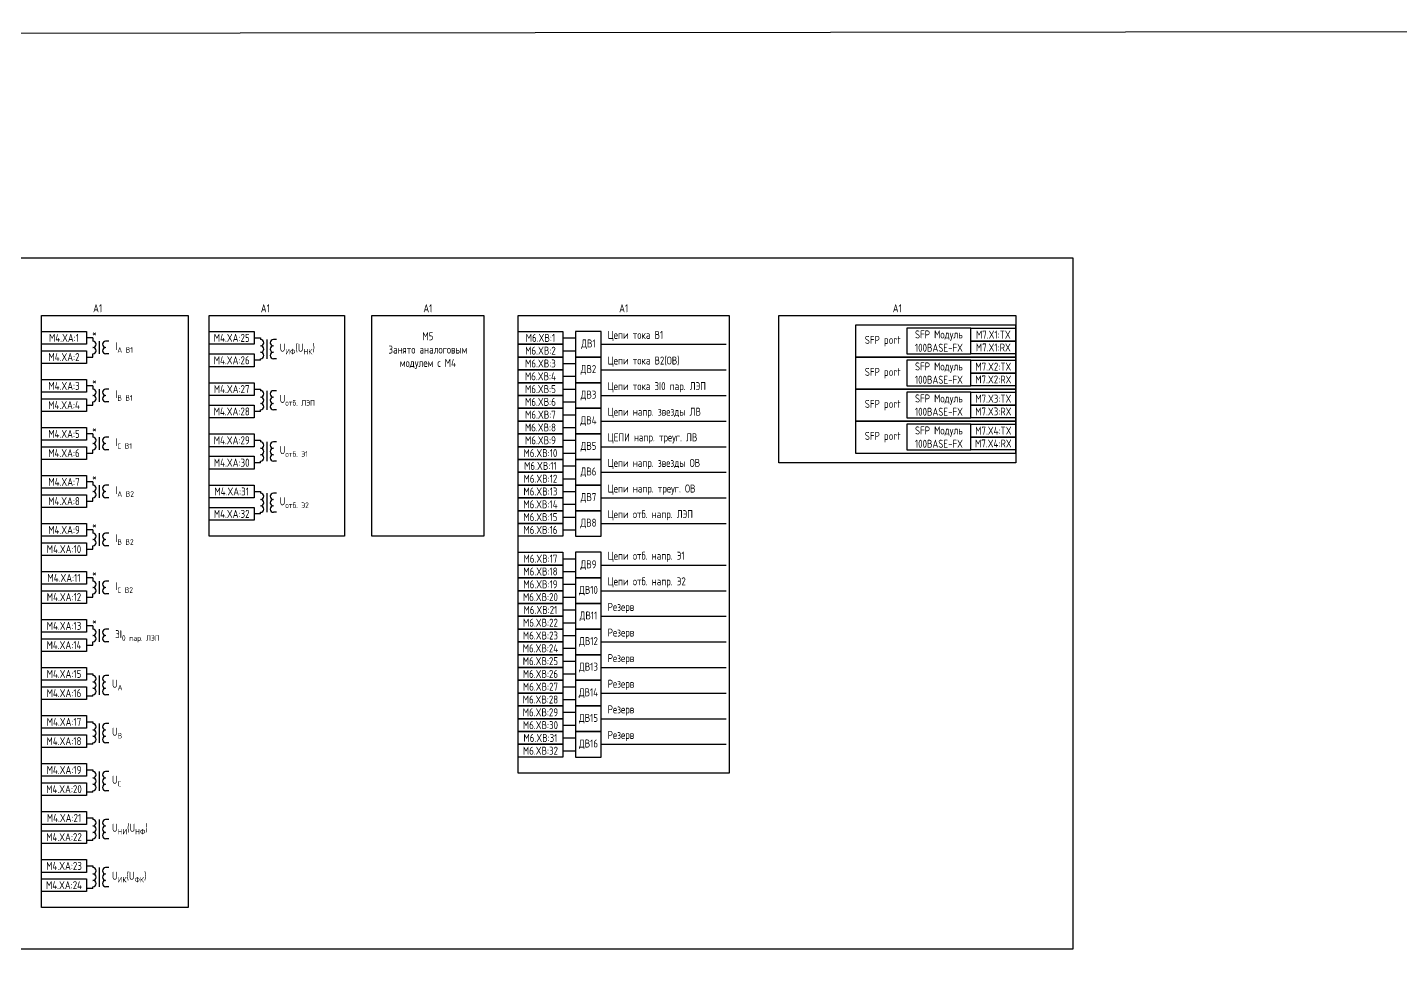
# Model space of a CAD drawing. Header units: millimetres. Extents: x -920 to 1754, y -90 to 589.
# Drawn here: x 212.5 to 641.3, y 299 to 589 of the extents above; entities that cross this region are included whole.
import ezdxf

# ---------------------------------------------------------------- set-up
doc = ezdxf.new("R2010")
doc.units = ezdxf.units.MM
doc.styles.add('Gost_type_A', font='GOST_0.TTF')

msp = doc.modelspace()

# ---------------------------------------------------------------- linework, layer by layer
for p, q in [((232.88, 492), (230.88, 492)), ((379.69, 492), (383.69, 492)), ((391.69, 490), (430.69, 490)), ((230.88, 486), (232.88, 486)), ((379.69, 488), (383.69, 488)), ((379.69, 484), (383.69, 484)), ((391.69, 482), (430.69, 482)), ((232.88, 477), (230.88, 477)), ((379.69, 480), (383.69, 480)), ((379.69, 476), (383.69, 476)), ((379.69, 472), (383.69, 472)), ((391.69, 474), (430.69, 474)), ((230.88, 471), (232.88, 471)), ((379.69, 468), (383.69, 468)), ((379.69, 464), (383.69, 464)), ((391.69, 466), (430.69, 466)), ((232.88, 462), (230.88, 462)), ((379.69, 460), (383.69, 460)), ((230.88, 456), (232.88, 456)), ((379.69, 456), (383.69, 456)), ((391.69, 458), (430.69, 458)), ((379.69, 452), (383.69, 452)), ((232.88, 447), (230.88, 447)), ((379.69, 448), (383.69, 448)), ((391.69, 450), (430.69, 450)), ((379.69, 444), (383.69, 444)), ((391.69, 442), (430.69, 442)), ((230.88, 441), (232.88, 441)), ((379.69, 440), (383.69, 440)), ((379.69, 436), (383.69, 436)), ((391.69, 434), (430.69, 434)), ((232.88, 432), (230.88, 432)), ((379.69, 432), (383.69, 432)), ((230.88, 426), (232.88, 426)), ((379.69, 423), (383.69, 423)), ((391.69, 421), (430.69, 421)), ((232.88, 417), (230.88, 417)), ((379.69, 419), (383.69, 419)), ((379.69, 415), (383.69, 415)), ((391.69, 413), (430.69, 413)), ((230.88, 411), (232.88, 411)), ((379.69, 411), (383.69, 411)), ((379.69, 407), (383.69, 407)), ((391.69, 405), (430.69, 405)), ((232.88, 402), (230.88, 402)), ((379.69, 403), (383.69, 403)), ((379.69, 399), (383.69, 399)), ((230.88, 396), (232.88, 396)), ((379.69, 395), (383.69, 395)), ((391.69, 397), (430.69, 397)), ((379.69, 391), (383.69, 391)), ((379.69, 387), (383.69, 387)), ((391.69, 389), (430.69, 389)), ((379.69, 383), (383.69, 383)), ((379.69, 379), (383.69, 379)), ((391.69, 381), (430.69, 381)), ((379.69, 375), (383.69, 375)), ((379.69, 371), (383.69, 371)), ((391.69, 373), (430.69, 373)), ((379.69, 367), (383.69, 367)), ((391.69, 365), (430.69, 365)), ((379.69, 363), (383.69, 363))]:
    msp.add_line(p, q)
at = {"ltscale": 4}
for p, q in [((232.88, 492), (232.88, 491)), ((232.88, 491.5), (232.88, 491)), ((234.88, 491), (234.88, 487)), ((234.88, 491), (234.88, 487)), ((237.88, 491), (236.88, 491)), ((237.88, 491), (236.88, 491)), ((283.26, 492), (285.26, 492)), ((285.26, 492), (285.26, 491.5)), ((285.26, 492), (285.26, 491.5)), ((287.26, 491.5), (287.26, 487.5)), ((287.26, 489.5), (287.26, 485.5)), ((290.26, 491.5), (289.26, 491.5)), ((232.88, 486), (232.88, 487)), ((237.88, 487), (236.88, 487)), ((237.88, 487), (236.88, 487)), ((285.26, 485), (283.26, 485)), ((285.26, 485), (285.26, 485.5)), ((290.26, 485.5), (289.26, 485.5)), ((232.88, 477), (232.88, 476)), ((232.88, 476.5), (232.88, 476)), ((232.88, 471), (232.88, 472)), ((234.88, 476), (234.88, 472)), ((234.88, 476), (234.88, 472)), ((237.88, 476), (236.88, 476)), ((237.88, 476), (236.88, 476)), ((237.88, 472), (236.88, 472)), ((237.88, 472), (236.88, 472)), ((283.26, 476), (285.26, 476)), ((285.26, 476), (285.26, 475.5)), ((285.26, 476), (285.26, 475.5)), ((287.26, 475.5), (287.26, 471.5)), ((287.26, 473.5), (287.26, 469.5)), ((290.26, 475.5), (289.26, 475.5)), ((285.26, 469), (283.26, 469)), ((285.26, 469), (285.26, 469.5)), ((290.26, 469.5), (289.26, 469.5)), ((232.88, 462), (232.88, 461)), ((232.88, 461.5), (232.88, 461)), ((234.88, 461), (234.88, 457)), ((234.88, 461), (234.88, 457)), ((237.88, 461), (236.88, 461)), ((237.88, 461), (236.88, 461)), ((283.26, 460), (285.26, 460)), ((285.26, 460), (285.26, 459.5)), ((285.26, 460), (285.26, 459.5)), ((287.26, 459.5), (287.26, 455.5)), ((290.26, 459.5), (289.26, 459.5)), ((232.88, 456), (232.88, 457)), ((237.88, 457), (236.88, 457)), ((237.88, 457), (236.88, 457)), ((287.26, 457.5), (287.26, 453.5)), ((285.26, 453), (283.26, 453)), ((285.26, 453), (285.26, 453.5)), ((290.26, 453.5), (289.26, 453.5)), ((232.88, 447), (232.88, 446)), ((232.88, 446.5), (232.88, 446)), ((232.88, 441), (232.88, 442)), ((234.88, 446), (234.88, 442)), ((234.88, 446), (234.88, 442)), ((237.88, 446), (236.88, 446)), ((237.88, 446), (236.88, 446)), ((237.88, 442), (236.88, 442)), ((237.88, 442), (236.88, 442)), ((283.26, 444), (285.26, 444)), ((285.26, 444), (285.26, 443.5)), ((285.26, 444), (285.26, 443.5)), ((287.26, 443.5), (287.26, 439.5)), ((290.26, 443.5), (289.26, 443.5)), ((285.26, 437), (285.26, 437.5)), ((287.26, 441.5), (287.26, 437.5)), ((290.26, 437.5), (289.26, 437.5)), ((285.26, 437), (283.26, 437)), ((232.88, 432), (232.88, 431)), ((232.88, 431.5), (232.88, 431)), ((234.88, 431), (234.88, 427)), ((234.88, 431), (234.88, 427)), ((237.88, 431), (236.88, 431)), ((237.88, 431), (236.88, 431)), ((232.88, 426), (232.88, 427)), ((237.88, 427), (236.88, 427)), ((237.88, 427), (236.88, 427)), ((232.88, 417), (232.88, 416)), ((232.88, 416.5), (232.88, 416)), ((232.88, 411), (232.88, 412)), ((234.88, 416), (234.88, 412)), ((234.88, 416), (234.88, 412)), ((237.88, 416), (236.88, 416)), ((237.88, 416), (236.88, 416)), ((237.88, 412), (236.88, 412)), ((237.88, 412), (236.88, 412)), ((232.88, 402), (232.88, 401)), ((232.88, 401.5), (232.88, 401)), ((234.88, 401), (234.88, 397)), ((234.88, 401), (234.88, 397)), ((237.88, 401), (236.88, 401)), ((237.88, 401), (236.88, 401)), ((232.88, 396), (232.88, 397)), ((237.88, 397), (236.88, 397)), ((237.88, 397), (236.88, 397)), ((230.88, 387), (232.88, 387)), ((232.88, 387), (232.88, 386.5)), ((232.88, 387), (232.88, 386.5)), ((234.88, 386.5), (234.88, 382.5)), ((237.88, 386.5), (236.88, 386.5)), ((234.88, 384.5), (234.88, 380.5)), ((232.88, 380), (230.88, 380)), ((232.88, 380), (232.88, 380.5)), ((237.88, 380.5), (236.88, 380.5)), ((230.88, 372), (232.88, 372)), ((232.88, 372), (232.88, 371.5)), ((232.88, 372), (232.88, 371.5)), ((234.88, 371.5), (234.88, 367.5)), ((234.88, 369.5), (234.88, 365.5)), ((237.88, 371.5), (236.88, 371.5)), ((232.88, 365), (230.88, 365)), ((232.88, 365), (232.88, 365.5)), ((237.88, 365.5), (236.88, 365.5)), ((230.88, 357), (232.88, 357)), ((232.88, 357), (232.88, 356.5)), ((232.88, 357), (232.88, 356.5)), ((234.88, 356.5), (234.88, 352.5)), ((237.88, 356.5), (236.88, 356.5)), ((234.88, 354.5), (234.88, 350.5)), ((232.88, 350), (230.88, 350)), ((232.88, 350), (232.88, 350.5)), ((237.88, 350.5), (236.88, 350.5)), ((230.88, 342), (232.88, 342)), ((232.88, 342), (232.88, 341.5)), ((232.88, 342), (232.88, 341.5)), ((234.88, 341.5), (234.88, 337.5)), ((234.88, 339.5), (234.88, 335.5)), ((237.88, 341.5), (236.88, 341.5)), ((232.88, 335), (230.88, 335)), ((232.88, 335), (232.88, 335.5)), ((237.88, 335.5), (236.88, 335.5)), ((230.88, 327), (232.88, 327)), ((232.88, 327), (232.88, 326.5)), ((232.88, 327), (232.88, 326.5)), ((234.88, 326.5), (234.88, 322.5)), ((237.88, 326.5), (236.88, 326.5)), ((234.88, 324.5), (234.88, 320.5)), ((232.88, 320), (230.88, 320)), ((232.88, 320), (232.88, 320.5)), ((237.88, 320.5), (236.88, 320.5))]:
    msp.add_line(p, q, dxfattribs=at)
at = {"color": 94, "lineweight": 30}
msp.add_lwpolyline([(-920, 586), (1754.28, 589), (1754.28, -87), (-920, -90)], close=True, dxfattribs=at)
for points in [[(-31.75, 517), (538.94, 517), (538.94, 301), (-31.75, 301)], [(216.88, 499), (262.69, 499), (262.69, 314), (216.88, 314)], [(269.26, 499), (311.49, 499), (311.49, 430), (269.26, 430)], [(320.03, 499), (355.03, 499), (355.03, 430), (320.03, 430)], [(365.69, 499), (431.69, 499), (431.69, 356), (365.69, 356)], [(447.15, 499), (521.15, 499), (521.15, 453), (447.15, 453)], [(216.88, 494), (230.88, 494), (230.88, 490), (216.88, 490)], [(269.26, 494), (283.26, 494), (283.26, 490), (269.26, 490)], [(365.69, 494), (379.69, 494), (379.69, 490), (365.69, 490)], [(521.15, 496), (471.15, 496), (471.15, 486), (521.15, 486)], [(507.15, 495), (521.15, 495), (521.15, 491), (507.15, 491)], [(365.69, 490), (379.69, 490), (379.69, 486), (365.69, 486)], [(507.15, 491), (521.15, 491), (521.15, 487), (507.15, 487)], [(216.88, 488), (230.88, 488), (230.88, 484), (216.88, 484)], [(269.26, 487), (283.26, 487), (283.26, 483), (269.26, 483)], [(365.69, 486), (379.69, 486), (379.69, 482), (365.69, 482)], [(521.15, 486), (471.15, 486), (471.15, 476), (521.15, 476)], [(507.15, 485), (521.15, 485), (521.15, 481), (507.15, 481)], [(365.69, 482), (379.69, 482), (379.69, 478), (365.69, 478)], [(507.15, 481), (521.15, 481), (521.15, 477), (507.15, 477)], [(216.88, 479), (230.88, 479), (230.88, 475), (216.88, 475)], [(269.26, 478), (283.26, 478), (283.26, 474), (269.26, 474)], [(365.69, 478), (379.69, 478), (379.69, 474), (365.69, 474)], [(216.88, 473), (230.88, 473), (230.88, 469), (216.88, 469)], [(365.69, 474), (379.69, 474), (379.69, 470), (365.69, 470)], [(521.15, 476), (471.15, 476), (471.15, 466), (521.15, 466)], [(507.15, 475), (521.15, 475), (521.15, 471), (507.15, 471)], [(269.26, 471), (283.26, 471), (283.26, 467), (269.26, 467)], [(365.69, 470), (379.69, 470), (379.69, 466), (365.69, 466)], [(507.15, 471), (521.15, 471), (521.15, 467), (507.15, 467)], [(216.88, 464), (230.88, 464), (230.88, 460), (216.88, 460)], [(365.69, 466), (379.69, 466), (379.69, 462), (365.69, 462)], [(521.15, 466), (471.15, 466), (471.15, 456), (521.15, 456)], [(507.15, 465), (521.15, 465), (521.15, 461), (507.15, 461)], [(269.26, 462), (283.26, 462), (283.26, 458), (269.26, 458)], [(365.69, 462), (379.69, 462), (379.69, 458), (365.69, 458)], [(507.15, 461), (521.15, 461), (521.15, 457), (507.15, 457)], [(216.88, 458), (230.88, 458), (230.88, 454), (216.88, 454)], [(269.26, 455), (283.26, 455), (283.26, 451), (269.26, 451)], [(365.69, 458), (379.69, 458), (379.69, 454), (365.69, 454)], [(365.69, 454), (379.69, 454), (379.69, 450), (365.69, 450)], [(216.88, 449), (230.88, 449), (230.88, 445), (216.88, 445)], [(365.69, 450), (379.69, 450), (379.69, 446), (365.69, 446)], [(216.88, 443), (230.88, 443), (230.88, 439), (216.88, 439)], [(269.26, 446), (283.26, 446), (283.26, 442), (269.26, 442)], [(365.69, 446), (379.69, 446), (379.69, 442), (365.69, 442)], [(365.69, 442), (379.69, 442), (379.69, 438), (365.69, 438)], [(269.26, 439), (283.26, 439), (283.26, 435), (269.26, 435)], [(365.69, 438), (379.69, 438), (379.69, 434), (365.69, 434)], [(216.88, 434), (230.88, 434), (230.88, 430), (216.88, 430)], [(365.69, 434), (379.69, 434), (379.69, 430), (365.69, 430)], [(216.88, 428), (230.88, 428), (230.88, 424), (216.88, 424)], [(365.69, 425), (379.69, 425), (379.69, 421), (365.69, 421)], [(365.69, 421), (379.69, 421), (379.69, 417), (365.69, 417)], [(216.88, 419), (230.88, 419), (230.88, 415), (216.88, 415)], [(365.69, 417), (379.69, 417), (379.69, 413), (365.69, 413)], [(216.88, 413), (230.88, 413), (230.88, 409), (216.88, 409)], [(365.69, 413), (379.69, 413), (379.69, 409), (365.69, 409)], [(365.69, 409), (379.69, 409), (379.69, 405), (365.69, 405)], [(216.88, 404), (230.88, 404), (230.88, 400), (216.88, 400)], [(365.69, 405), (379.69, 405), (379.69, 401), (365.69, 401)], [(365.69, 401), (379.69, 401), (379.69, 397), (365.69, 397)], [(216.88, 398), (230.88, 398), (230.88, 394), (216.88, 394)], [(365.69, 397), (379.69, 397), (379.69, 393), (365.69, 393)], [(365.69, 393), (379.69, 393), (379.69, 389), (365.69, 389)], [(216.88, 389), (230.88, 389), (230.88, 385), (216.88, 385)], [(365.69, 389), (379.69, 389), (379.69, 385), (365.69, 385)], [(216.88, 383), (230.88, 383), (230.88, 379), (216.88, 379)], [(365.69, 385), (379.69, 385), (379.69, 381), (365.69, 381)], [(365.69, 381), (379.69, 381), (379.69, 377), (365.69, 377)], [(216.88, 374), (230.88, 374), (230.88, 370), (216.88, 370)], [(365.69, 377), (379.69, 377), (379.69, 373), (365.69, 373)], [(365.69, 373), (379.69, 373), (379.69, 369), (365.69, 369)], [(365.69, 369), (379.69, 369), (379.69, 365), (365.69, 365)], [(216.88, 368), (230.88, 368), (230.88, 364), (216.88, 364)], [(365.69, 365), (379.69, 365), (379.69, 361), (365.69, 361)], [(216.88, 359), (230.88, 359), (230.88, 355), (216.88, 355)], [(216.88, 353), (230.88, 353), (230.88, 349), (216.88, 349)], [(216.88, 344), (230.88, 344), (230.88, 340), (216.88, 340)], [(216.88, 338), (230.88, 338), (230.88, 334), (216.88, 334)], [(216.88, 329), (230.88, 329), (230.88, 325), (216.88, 325)], [(216.88, 323), (230.88, 323), (230.88, 319), (216.88, 319)]]:
    msp.add_lwpolyline(points, close=True)
at = {"ltscale": 4}
for points in [[(383.69, 486), (391.69, 486), (391.69, 494), (383.69, 494)], [(383.69, 478), (391.69, 478), (391.69, 486), (383.69, 486)], [(383.69, 470), (391.69, 470), (391.69, 478), (383.69, 478)], [(383.69, 462), (391.69, 462), (391.69, 470), (383.69, 470)], [(383.69, 454), (391.69, 454), (391.69, 462), (383.69, 462)], [(383.69, 446), (391.69, 446), (391.69, 454), (383.69, 454)], [(383.69, 438), (391.69, 438), (391.69, 446), (383.69, 446)], [(383.69, 430), (391.69, 430), (391.69, 438), (383.69, 438)], [(383.69, 417), (391.69, 417), (391.69, 425), (383.69, 425)], [(383.69, 409), (391.69, 409), (391.69, 417), (383.69, 417)], [(383.69, 401), (391.69, 401), (391.69, 409), (383.69, 409)], [(383.69, 393), (391.69, 393), (391.69, 401), (383.69, 401)], [(383.69, 385), (391.69, 385), (391.69, 393), (383.69, 393)], [(383.69, 377), (391.69, 377), (391.69, 385), (383.69, 385)], [(383.69, 369), (391.69, 369), (391.69, 377), (383.69, 377)], [(383.69, 361), (391.69, 361), (391.69, 369), (383.69, 369)]]:
    msp.add_lwpolyline(points, close=True, dxfattribs=at)
at = {"linetype": 'Continuous', "lineweight": 25, "ltscale": 4}
for points in [[(487.15, 487), (507.15, 487), (507.15, 495), (487.15, 495)], [(487.15, 477), (507.15, 477), (507.15, 485), (487.15, 485)], [(487.15, 467), (507.15, 467), (507.15, 475), (487.15, 475)], [(487.15, 457), (507.15, 457), (507.15, 465), (487.15, 465)]]:
    msp.add_lwpolyline(points, close=True, dxfattribs=at)
at = {"ltscale": 4}
for centre, start, end in [((232.88, 490), 270, 90), ((232.88, 490), 270, 90), ((232.88, 488), 270, 90), ((232.88, 488), 270, 90), ((236.88, 490), 90, 270), ((236.88, 490), 90, 270), ((236.88, 488), 90, 270), ((236.88, 488), 90, 270), ((285.26, 490.5), 270, 90), ((285.26, 488.5), 270, 90), ((289.26, 490.5), 90, 270), ((289.26, 490.5), 90, 270), ((289.26, 488.5), 90, 270), ((289.26, 488.5), 90, 270), ((285.26, 486.5), 270, 90), ((289.26, 486.5), 90, 270), ((232.88, 475), 270, 90), ((232.88, 475), 270, 90), ((232.88, 473), 270, 90), ((232.88, 473), 270, 90), ((236.88, 475), 90, 270), ((236.88, 475), 90, 270), ((236.88, 473), 90, 270), ((236.88, 473), 90, 270), ((285.26, 474.5), 270, 90), ((285.26, 472.5), 270, 90), ((289.26, 474.5), 90, 270), ((289.26, 474.5), 90, 270), ((289.26, 472.5), 90, 270), ((289.26, 472.5), 90, 270), ((285.26, 470.5), 270, 90), ((289.26, 470.5), 90, 270), ((232.88, 460), 270, 90), ((232.88, 460), 270, 90), ((232.88, 458), 270, 90), ((232.88, 458), 270, 90), ((236.88, 460), 90, 270), ((236.88, 460), 90, 270), ((236.88, 458), 90, 270), ((236.88, 458), 90, 270), ((285.26, 458.5), 270, 90), ((289.26, 458.5), 90, 270), ((289.26, 458.5), 90, 270), ((285.26, 456.5), 270, 90), ((285.26, 454.5), 270, 90), ((289.26, 456.5), 90, 270), ((289.26, 456.5), 90, 270), ((289.26, 454.5), 90, 270), ((232.88, 445), 270, 90), ((232.88, 445), 270, 90), ((232.88, 443), 270, 90), ((232.88, 443), 270, 90), ((236.88, 445), 90, 270), ((236.88, 445), 90, 270), ((236.88, 443), 90, 270), ((236.88, 443), 90, 270), ((285.26, 442.5), 270, 90), ((289.26, 442.5), 90, 270), ((289.26, 442.5), 90, 270), ((285.26, 440.5), 270, 90), ((285.26, 438.5), 270, 90), ((289.26, 440.5), 90, 270), ((289.26, 440.5), 90, 270), ((289.26, 438.5), 90, 270), ((232.88, 430), 270, 90), ((232.88, 430), 270, 90), ((232.88, 428), 270, 90), ((232.88, 428), 270, 90), ((236.88, 430), 90, 270), ((236.88, 430), 90, 270), ((236.88, 428), 90, 270), ((236.88, 428), 90, 270), ((232.88, 415), 270, 90), ((232.88, 415), 270, 90), ((232.88, 413), 270, 90), ((232.88, 413), 270, 90), ((236.88, 415), 90, 270), ((236.88, 415), 90, 270), ((236.88, 413), 90, 270), ((236.88, 413), 90, 270), ((232.88, 400), 270, 90), ((232.88, 400), 270, 90), ((232.88, 398), 270, 90), ((232.88, 398), 270, 90), ((236.88, 400), 90, 270), ((236.88, 400), 90, 270), ((236.88, 398), 90, 270), ((236.88, 398), 90, 270), ((232.88, 385.5), 270, 90), ((236.88, 385.5), 90, 270), ((236.88, 385.5), 90, 270), ((232.88, 383.5), 270, 90), ((232.88, 381.5), 270, 90), ((236.88, 383.5), 90, 270), ((236.88, 383.5), 90, 270), ((236.88, 381.5), 90, 270), ((232.88, 370.5), 270, 90), ((232.88, 368.5), 270, 90), ((236.88, 370.5), 90, 270), ((236.88, 370.5), 90, 270), ((236.88, 368.5), 90, 270), ((236.88, 368.5), 90, 270), ((232.88, 366.5), 270, 90), ((236.88, 366.5), 90, 270), ((232.88, 355.5), 270, 90), ((236.88, 355.5), 90, 270), ((236.88, 355.5), 90, 270), ((232.88, 353.5), 270, 90), ((232.88, 351.5), 270, 90), ((236.88, 353.5), 90, 270), ((236.88, 353.5), 90, 270), ((236.88, 351.5), 90, 270), ((232.88, 340.5), 270, 90), ((232.88, 338.5), 270, 90), ((236.88, 340.5), 90, 270), ((236.88, 340.5), 90, 270), ((236.88, 338.5), 90, 270), ((236.88, 338.5), 90, 270), ((232.88, 336.5), 270, 90), ((236.88, 336.5), 90, 270), ((232.88, 325.5), 270, 90), ((236.88, 325.5), 90, 270), ((236.88, 325.5), 90, 270), ((232.88, 323.5), 270, 90), ((232.88, 321.5), 270, 90), ((236.88, 323.5), 90, 270), ((236.88, 323.5), 90, 270), ((236.88, 321.5), 90, 270)]:
    msp.add_arc(centre, 1, start, end, dxfattribs=at)

# ---------------------------------------------------------------- texts
at = {"char_height": 2.5, "attachment_point": 8, "line_spacing_factor": 0.9, "style": 'Gost_type_A'}
for insert, width in [((234.38, 500), 35), ((286.76, 500), 35), ((337.53, 500), 35), ((398.69, 500), 66), ((484.15, 500), 74.0002)]:
    msp.add_mtext('A1', dxfattribs=dict(at, insert=insert, width=width))
at = {"char_height": 2.5, "style": 'Gost_type_A'}
for s, insert, width, attachment_point in [('M4.XA:1', (223.88, 492), 14, 5), ('*', (233.38, 493.5), 3, 5), ('M4.XA:25', (276.26, 492), 14, 5), ('M5\\PЗанято аналоговым модулем с М4', (337.53, 488), 35, 5), ('M6.XВ:1', (372.69, 492), 14, 5), ('Цепи тока В1', (393.69, 491), 27.8465, 7), ('SFP Mодуль 100BASE-FX', (497.15, 491), 19.9998, 5), ('M7.X1:TX', (514.15, 493), 14, 5), ('\\A1;I{\\H0.7x;\\S^ A В1;}', (239.88, 489), 8, 4), ('\\A1;U{\\H0.7x;\\S^ ИФ;\\H1.42857x;(U\\H0.7x;\\S^ НК;\\H1.42857x;)}', (291.26, 488.5), 12, 4), ('M6.XВ:2', (372.69, 488), 14, 5), ('ДВ1', (387.69, 490), 7.9998, 5), ('SFP port', (485.15, 491), 20, 6), ('M7.X1:RX', (514.15, 489), 14, 5), ('M4.XA:2', (223.87, 486), 14.018, 5), ('M4.XA:26', (276.25, 485), 14.018, 5), ('M6.XВ:3', (372.69, 484), 14, 5), ('Цепи тока В2(ОВ)', (393.69, 483), 27.8465, 7), ('M6.XВ:4', (372.69, 480), 14, 5), ('ДВ2', (387.69, 482), 7.9998, 5), ('SFP port', (485.15, 481), 20, 6), ('SFP Mодуль 100BASE-FX', (497.15, 481), 19.9998, 5), ('M7.X2:TX', (514.15, 483), 14, 5), ('M4.XA:3', (223.88, 477), 14, 5), ('*', (233.38, 478.5), 3, 5), ('M4.XA:27', (276.25, 476), 14.018, 5), ('M6.XВ:5', (372.69, 476), 14, 5), ('Цепи тока 3I0 пар. ЛЭП', (393.69, 475), 31.722, 7), ('M7.X2:RX', (514.15, 479), 14, 5), ('M4.XA:4', (223.87, 470.99), 14.018, 5), ('\\A1;I{\\H0.7x;\\S^ В В1;}', (239.88, 474), 8, 4), ('\\A1;U{\\H0.7x;\\S^ отб. ЛЭП;}', (291.26, 472.5), 12, 4), ('M6.XВ:6', (372.69, 472), 14, 5), ('ДВ3', (387.69, 474), 7.9998, 5), ('SFP port', (485.15, 471), 20, 6), ('SFP Mодуль 100BASE-FX', (497.15, 471), 19.9998, 5), ('M7.X3:TX', (514.15, 473), 14, 5), ('M4.XA:28', (276.25, 469), 14.018, 5), ('M6.XВ:7', (372.69, 468), 14, 5), ('ДВ4', (387.69, 466), 7.9998, 5), ('Цепи напр. звезды ЛВ', (393.69, 467), 35.3442, 7), ('M7.X3:RX', (514.15, 469), 14, 5), ('M4.XA:5', (223.88, 462), 14, 5), ('*', (233.38, 463.5), 3, 5), ('M6.XВ:8', (372.69, 464), 14, 5), ('SFP Mодуль 100BASE-FX', (497.15, 461), 19.9998, 5), ('M7.X4:TX', (514.15, 463), 14, 5), ('\\A1;I{\\H0.7x;\\S^ C В1;}', (239.88, 459), 8, 4), ('M4.XA:29', (276.26, 460), 14, 5), ('M6.XВ:9', (372.69, 460), 14, 5), ('ДВ5', (387.69, 458), 7.9998, 5), ('ЦЕПИ напр. треуг. ЛВ', (393.69, 459), 33.6483, 7), ('SFP port', (485.15, 461), 20, 6), ('M7.X4:RX', (514.15, 459), 14, 5), ('M4.XA:6', (223.87, 455.99), 14.018, 5), ('\\A1;U{\\H0.7x;\\S^ отб. Э1;}', (291.26, 456.5), 12, 4), ('M6.XВ:10', (372.69, 456), 14, 5), ('M4.XA:30', (276.25, 453), 14.018, 5), ('M6.XВ:11', (372.69, 452), 14, 5), ('ДВ6', (387.69, 450), 7.9998, 5), ('Цепи напр. звезды ОВ', (393.69, 451), 35.3442, 7), ('M4.XA:7', (223.88, 447), 14, 5), ('*', (233.38, 448.5), 3, 5), ('M6.XВ:12', (372.69, 448), 14, 5), ('Цепи напр. треуг. ОВ', (393.69, 443), 33.6483, 7), ('M4.XA:8', (223.87, 440.99), 14.018, 5), ('\\A1;I{\\H0.7x;\\S^ A В2;}', (239.88, 444), 8, 4), ('M4.XA:31', (276.25, 444), 14.018, 5), ('\\A1;U{\\H0.7x;\\S^ отб. Э2;}', (291.26, 440.5), 12, 4), ('M6.XВ:13', (372.69, 444), 14, 5), ('ДВ7', (387.69, 442), 7.9998, 5), ('M4.XA:32', (276.25, 437), 14.018, 5), ('M6.XВ:14', (372.69, 440), 14, 5), ('Цепи отб. напр. ЛЭП', (393.69, 435), 29.1657, 7), ('M4.XA:9', (223.88, 432), 14, 5), ('*', (233.38, 433.5), 3, 5), ('M6.XВ:15', (372.69, 436), 14, 5), ('M6.XВ:16', (372.69, 432), 14, 5), ('ДВ8', (387.69, 434), 7.9998, 5), ('\\A1;I{\\H0.7x;\\S^ В В2;}', (239.88, 429), 8, 4), ('M4.XA:10', (223.87, 425.99), 14.018, 5), ('Цепи отб. напр. Э1', (393.69, 422), 27.8465, 7), ('M6.XВ:17', (372.69, 423), 14, 5), ('ДВ9', (387.69, 421), 7.9998, 5), ('M4.XA:11', (223.88, 417), 14, 5), ('*', (233.38, 418.5), 3, 5), ('M6.XВ:18', (372.69, 419), 14, 5), ('M6.XВ:19', (372.69, 415), 14, 5), ('Цепи отб. напр. Э2', (393.69, 414), 27.8465, 7), ('M4.XA:12', (223.87, 411), 14.018, 5), ('\\A1;I{\\H0.7x;\\S^ C В2;}', (239.88, 414), 8, 4), ('M6.XВ:20', (372.69, 411), 14, 5), ('ДВ10', (387.69, 413), 7.9998, 5), ('M6.XВ:21', (372.69, 407), 14, 5), ('Резерв', (393.69, 406), 27.8465, 7), ('M4.XA:13', (223.88, 402.01), 14, 5), ('*', (233.38, 403.5), 3, 5), ('M6.XВ:22', (372.69, 403), 14, 5), ('ДВ11', (387.69, 405), 7.9998, 5), ('\\A1;3I{\\H0.7x;\\S^ 0 пар. ЛЭП;}', (239.88, 399), 8, 4), ('M6.XВ:23', (372.69, 399), 14, 5), ('Резерв', (393.69, 398), 27.8465, 7), ('M4.XA:14', (223.87, 396), 14.018, 5), ('M6.XВ:24', (372.69, 395), 14, 5), ('ДВ12', (387.69, 397), 7.9998, 5), ('M6.XВ:25', (372.69, 391), 14, 5), ('ДВ13', (387.69, 389), 7.9998, 5), ('Резерв', (393.69, 390), 27.8465, 7), ('M4.XA:15', (223.88, 387), 14, 5), ('M6.XВ:26', (372.69, 387), 14, 5), ('M4.XA:16', (223.87, 380.99), 14.018, 5), ('\\A1;U{\\H0.7x;\\S^ А;}', (238.88, 383.5), 12, 4), ('M6.XВ:27', (372.69, 383), 14, 5), ('ДВ14', (387.69, 381), 7.9998, 5), ('Резерв', (393.69, 382), 27.8465, 7), ('M6.XВ:28', (372.69, 379), 14, 5), ('M4.XA:17', (223.88, 372), 14, 5), ('M6.XВ:29', (372.69, 375), 14, 5), ('ДВ15', (387.69, 373), 7.9998, 5), ('Резерв', (393.69, 374), 27.8465, 7), ('\\A1;U{\\H0.7x;\\S^ В;}', (238.88, 368.5), 12, 4), ('M6.XВ:30', (372.69, 371), 14, 5), ('Резерв', (393.69, 366), 27.8465, 7), ('M4.XA:18', (223.87, 365.99), 14.018, 5), ('M6.XВ:31', (372.69, 367), 14, 5), ('ДВ16', (387.69, 365), 7.9998, 5), ('M6.XВ:32', (372.69, 363), 14, 5), ('M4.XA:19', (223.88, 357), 14, 5), ('M4.XA:20', (223.87, 350.99), 14.018, 5), ('\\A1;U{\\H0.7x;\\S^ С;}', (238.88, 353.5), 12, 4), ('M4.XA:21', (223.88, 342), 14, 5), ('\\A1;U{\\H0.7x;\\S^ НИ;}(U{\\H0.7x;\\S^ НФ;})', (238.88, 338.5), 12, 4), ('M4.XA:22', (223.87, 336), 14.018, 5), ('M4.XA:23', (223.88, 327), 14, 5), ('M4.XA:24', (223.87, 320.99), 14.018, 5), ('\\A1;U{\\H0.7x;\\S^ ИК;\\H1.42857x;(U\\H0.7x;\\S^ ФК;\\H1.42857x;)}', (238.88, 323.5), 12, 4)]:
    msp.add_mtext(s, dxfattribs=dict(at, insert=insert, width=width, attachment_point=attachment_point))

doc.saveas('drawing.dxf')
